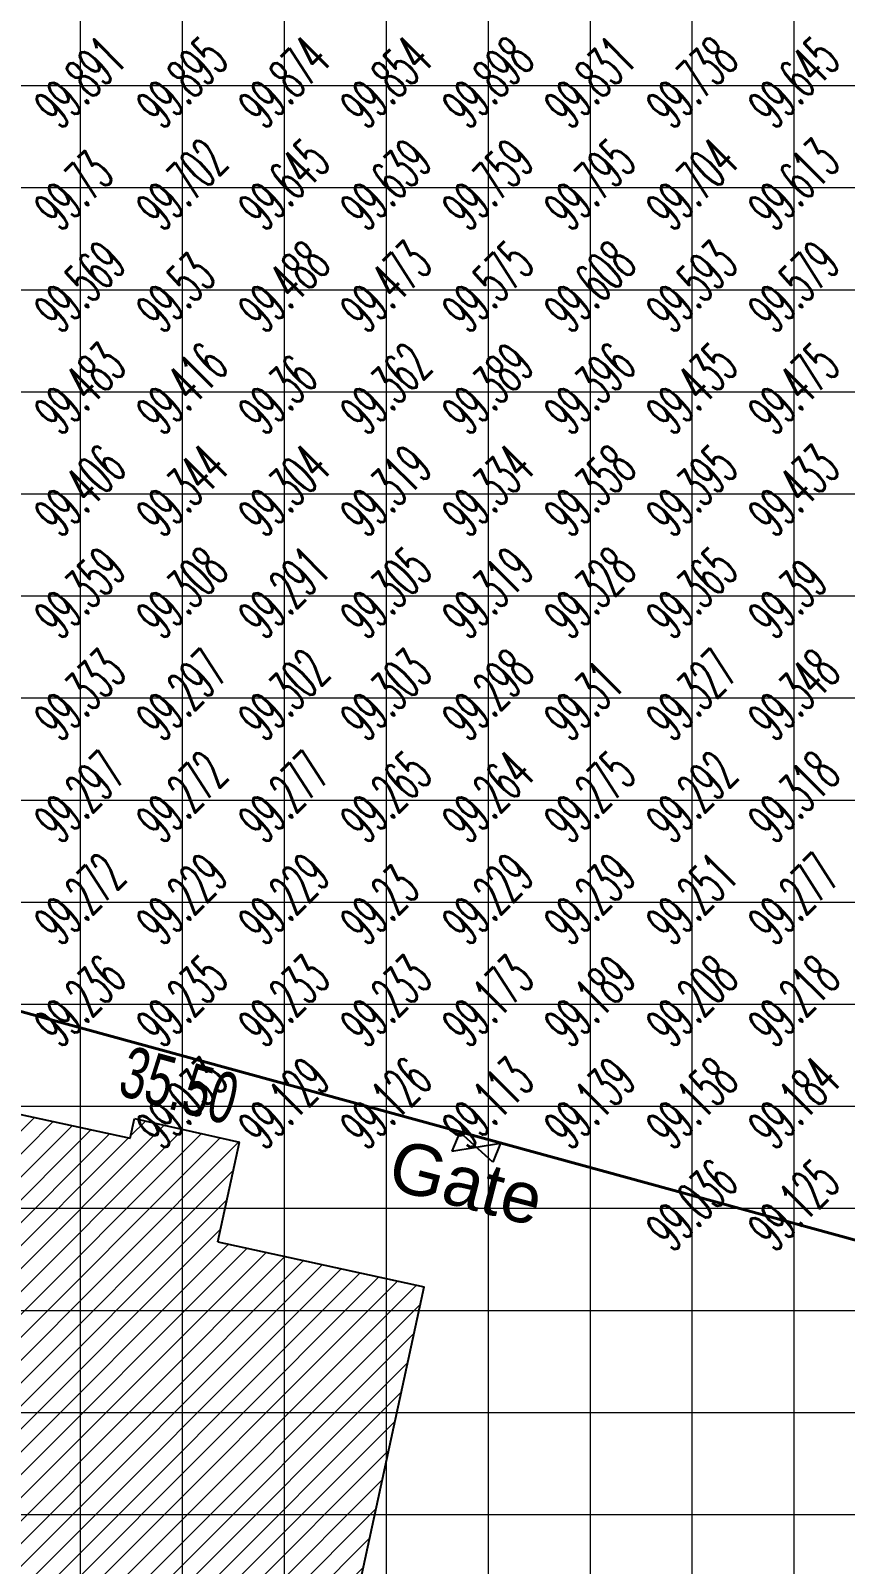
# Model space of a CAD drawing. Header units: millimetres. Extents: x 684983 to 685377, y 990360 to 990509.
# Drawn here: x 685013.05 to 685029.02, y 990411.07 to 990441.12 of the extents above; entities that cross this region are included whole.
import ezdxf

# ---------------------------------------------------------------- set-up
doc = ezdxf.new("R2010")
doc.units = ezdxf.units.MM
doc.header["$PDMODE"] = 35
doc.header["$PDSIZE"] = 0.2
for name, color, linetype, lineweight in [('BD', 1, 'Continuous', 40), ('grid', 8, 'Continuous', 9), ('GRID LEVELS', 7, 'Continuous', 13), ('HAtch', 200, 'Continuous', 9)]:
    doc.layers.add(name, color=color, linetype=linetype, lineweight=lineweight)
for name, color, linetype in [('BL', 202, 'Continuous'), ('dim', 7, 'Continuous'), ('LN', 3, 'Continuous')]:
    doc.layers.add(name, color=color, linetype=linetype)
doc.styles.add('DIM', font='ARIALN.TTF', dxfattribs={"width": 0.8, "height": 1})
doc.styles.add('ROMANS', font='arial.ttf')
doc.styles.get("Standard").update_dxf_attribs({"font": 'RomanS'})
doc.dimstyles.get("Standard").update_dxf_attribs({"dimtxt": 1, "dimasz": 0.18, "dimexe": 0.18, "dimexo": 0.0625, "dimgap": 0.09, "dimtad": 0, "dimrnd": 0.05, "dimzin": 0, "dimdsep": 46, "dimtxsty": 'DIM', "dimcen": 0.09, "dimse1": 1, "dimse2": 1, "dimsd1": 1, "dimsd2": 1, "dimadec": 0, "dimazin": 0, "dimtfac": 1, "dimtix": 1, "dimtofl": 0, "dimtmove": 2, "dimatfit": 3, "dimfxl": 0, "dimtolj": 1, "dimtzin": 0, "dimarcsym": 0})

# ---------------------------------------------------------------- blocks, each defined once
blk = doc.blocks.new('*D20')
at = {"layer": 'Defpoints', "color": 0, "transparency": 16777216}
for p in [(684998.995, 990425.701), (685033.231, 990416.32), (685033.077, 990415.759)]:
    blk.add_point(p, dxfattribs=at)
at = {"layer": 'dim', "color": 0, "transparency": 16777216, "insert": (685015.959, 990420.45), "char_height": 1, "attachment_point": 5, "rotation": 344.6769, "style": 'DIM'}
blk.add_mtext('\\A1;35.50', dxfattribs=at)

msp = doc.modelspace()

# ---------------------------------------------------------------- hatches: boundary and pattern name
at = {"layer": 'HAtch'}
h = msp.add_hatch(dxfattribs=at)
h.set_pattern_fill('ANSI31', color=256, scale=0.1)
h.set_pattern_definition([(45, (-165.7308, 1.1705), (-0.22450640303, 0.22450640303), [])])
h.paths.add_polyline_path([(685080.605, 990417.868), (685072.834, 990420.299), (685069.244, 990408.824), (685077.015, 990406.393)])
h.paths.add_polyline_path([(685033.231, 990416.161), (685030.818, 990416.829), (685030.305, 990414.415), (685032.718, 990413.747)])
h.paths.add_polyline_path([(685020.763, 990416.507), (685016.714, 990417.387), (685017.139, 990419.344), (685015.082, 990419.802), (685014.998, 990419.416), (685007.921, 990420.955), (685005.494, 990409.793), (685018.336, 990405.345)])
h.paths.add_polyline_path([(685016.828, 990454.458), (685006.64, 990456.135), (685005.859, 990451.208), (685016.047, 990449.531)])
h.paths.add_polyline_path([(685026.329, 990479.733), (685016.088, 990480.836), (685014.479, 990465.902), (685017.592, 990465.567), (685017.312, 990462.968), (685024.44, 990462.2)])
h.paths.add_polyline_path([(685043.926, 990460.974), (685034.141, 990462.066), (685033.564, 990457.301), (685043.349, 990456.209)])

# ---------------------------------------------------------------- linework, layer by layer
at = {"layer": 'BD'}
msp.add_line((685033.231, 990416.32), (684998.995, 990425.701), dxfattribs=at)
at = {"layer": 'BL'}
for p, q in [((685007.921, 990420.955), (685014.998, 990419.416)), ((685014.998, 990419.416), (685015.082, 990419.802)), ((685015.082, 990419.802), (685017.139, 990419.344)), ((685016.714, 990417.387), (685017.139, 990419.344)), ((685016.714, 990417.387), (685020.763, 990416.507)), ((685018.336, 990405.345), (685020.763, 990416.507))]:
    msp.add_line(p, q, dxfattribs=at)
at = {"layer": 'grid'}
for p, q in [((685014.014, 990509.155), (685014.014, 990377.924)), ((685016.014, 990509.155), (685016.014, 990370.9)), ((685018.014, 990509.155), (685018.014, 990370.9)), ((685020.014, 990509.155), (685020.014, 990370.9)), ((685022.014, 990509.155), (685022.014, 990370.9)), ((685024.014, 990509.155), (685024.014, 990370.9)), ((685026.014, 990509.155), (685026.014, 990370.9)), ((685028.014, 990509.155), (685028.014, 990370.9)), ((685085.196, 990440.038), (684982.764, 990440.038)), ((685085.196, 990438.038), (684982.764, 990438.038)), ((685085.196, 990436.038), (684982.764, 990436.038)), ((685085.196, 990434.038), (684982.764, 990434.038)), ((685085.196, 990432.038), (684982.764, 990432.038)), ((685085.196, 990430.038), (684982.764, 990430.038)), ((685085.196, 990428.038), (684982.764, 990428.038)), ((685085.196, 990426.038), (684982.764, 990426.038)), ((685085.196, 990424.038), (684982.764, 990424.038)), ((685085.196, 990422.038), (684982.764, 990422.038)), ((685085.196, 990420.038), (684982.764, 990420.038)), ((685085.196, 990418.038), (684982.764, 990418.038)), ((685085.196, 990416.038), (684982.764, 990416.038)), ((685085.196, 990414.038), (684982.764, 990414.038)), ((685085.196, 990412.038), (684982.764, 990412.038))]:
    msp.add_line(p, q, dxfattribs=at)
at = {"layer": 'LN'}
for p, q in [((685021.459, 990419.539), (685021.304, 990419.167)), ((685022.108, 990418.95), (685021.459, 990419.539)), ((685021.304, 990419.167), (685022.262, 990419.319)), ((685022.262, 990419.319), (685022.108, 990418.95))]:
    msp.add_line(p, q, dxfattribs=at)

# ---------------------------------------------------------------- texts
at = {"style": 'ROMANS'}
msp.add_text('Gate', height=1, rotation=345.4939, dxfattribs=at).set_placement((685019.999, 990418.448))
at = {"layer": 'GRID LEVELS', "width": 0.5}
for s, p in [('99.891', (685013.63, 990439.158, 99.891)), ('99.895', (685015.63, 990439.158, 99.895)), ('99.874', (685017.63, 990439.158, 99.874)), ('99.854', (685019.63, 990439.158, 99.854)), ('99.898', (685021.63, 990439.158, 99.898)), ('99.831', (685023.63, 990439.158, 99.831)), ('99.738', (685025.63, 990439.158, 99.738)), ('99.645', (685027.63, 990439.158, 99.645)), ('99.645', (685017.63, 990437.158, 99.645)), ('99.795', (685023.63, 990437.158, 99.795)), ('99.704', (685025.63, 990437.158, 99.704)), ('99.613', (685027.63, 990437.158, 99.613)), ('99.73', (685013.63, 990437.158, 99.73)), ('99.702', (685015.63, 990437.158, 99.702)), ('99.639', (685019.63, 990437.158, 99.639)), ('99.759', (685021.63, 990437.158, 99.759)), ('99.569', (685013.63, 990435.158, 99.569)), ('99.488', (685017.63, 990435.158, 99.488)), ('99.473', (685019.63, 990435.158, 99.473)), ('99.575', (685021.63, 990435.158, 99.575)), ('99.608', (685023.63, 990435.158, 99.608)), ('99.593', (685025.63, 990435.158, 99.593)), ('99.579', (685027.63, 990435.158, 99.579)), ('99.53', (685015.63, 990435.158, 99.53)), ('99.483', (685013.63, 990433.158, 99.483)), ('99.416', (685015.63, 990433.158, 99.416)), ('99.362', (685019.63, 990433.158, 99.362)), ('99.389', (685021.63, 990433.158, 99.389)), ('99.396', (685023.63, 990433.158, 99.396)), ('99.435', (685025.63, 990433.158, 99.435)), ('99.475', (685027.63, 990433.158, 99.475)), ('99.36', (685017.63, 990433.158, 99.36)), ('99.406', (685013.63, 990431.158, 99.406)), ('99.344', (685015.63, 990431.158, 99.344)), ('99.304', (685017.63, 990431.158, 99.304)), ('99.334', (685021.63, 990431.158, 99.334)), ('99.358', (685023.63, 990431.158, 99.358)), ('99.395', (685025.63, 990431.158, 99.395)), ('99.433', (685027.63, 990431.158, 99.433)), ('99.319', (685019.63, 990431.158, 99.319)), ('99.359', (685013.63, 990429.158, 99.359)), ('99.308', (685015.63, 990429.158, 99.308)), ('99.291', (685017.63, 990429.158, 99.291)), ('99.305', (685019.63, 990429.158, 99.305)), ('99.319', (685021.63, 990429.158, 99.319)), ('99.328', (685023.63, 990429.158, 99.328)), ('99.365', (685025.63, 990429.158, 99.365)), ('99.39', (685027.63, 990429.158, 99.39)), ('99.333', (685013.63, 990427.158, 99.333)), ('99.297', (685015.63, 990427.158, 99.297)), ('99.302', (685017.63, 990427.158, 99.302)), ('99.303', (685019.63, 990427.158, 99.303)), ('99.298', (685021.63, 990427.158, 99.298)), ('99.327', (685025.63, 990427.158, 99.327)), ('99.348', (685027.63, 990427.158, 99.348)), ('99.31', (685023.63, 990427.158, 99.31)), ('99.297', (685013.63, 990425.158, 99.297)), ('99.272', (685015.63, 990425.158, 99.272)), ('99.277', (685017.63, 990425.158, 99.277)), ('99.265', (685019.63, 990425.158, 99.265)), ('99.264', (685021.63, 990425.158, 99.264)), ('99.275', (685023.63, 990425.158, 99.275)), ('99.292', (685025.63, 990425.158, 99.292)), ('99.318', (685027.63, 990425.158, 99.318)), ('99.272', (685013.63, 990423.158, 99.272)), ('99.229', (685015.63, 990423.158, 99.229)), ('99.229', (685017.63, 990423.158, 99.229)), ('99.229', (685021.63, 990423.158, 99.229)), ('99.239', (685023.63, 990423.158, 99.239)), ('99.251', (685025.63, 990423.158, 99.251)), ('99.277', (685027.63, 990423.158, 99.277)), ('99.23', (685019.63, 990423.158, 99.23)), ('99.236', (685013.63, 990421.158, 99.236)), ('99.235', (685015.63, 990421.158, 99.235)), ('99.233', (685017.63, 990421.158, 99.233)), ('99.233', (685019.63, 990421.158, 99.233)), ('99.173', (685021.63, 990421.158, 99.173)), ('99.189', (685023.63, 990421.158, 99.189)), ('99.208', (685025.63, 990421.158, 99.208)), ('99.218', (685027.63, 990421.158, 99.218)), ('99.033', (685015.63, 990419.158, 99.033)), ('99.129', (685017.63, 990419.158, 99.129)), ('99.126', (685019.63, 990419.158, 99.126)), ('99.113', (685021.63, 990419.158, 99.113)), ('99.139', (685023.63, 990419.158, 99.139)), ('99.158', (685025.63, 990419.158, 99.158)), ('99.184', (685027.63, 990419.158, 99.184)), ('99.036', (685025.63, 990417.158, 99.036)), ('99.125', (685027.63, 990417.158, 99.125))]:
    msp.add_text(s, height=0.8, rotation=45, dxfattribs=at).set_placement(p)

# ---------------------------------------------------------------- dimensions: what is measured, and where the dimension line sits
at = {"layer": 'dim'}
dim = msp.add_aligned_dim(p1=(684998.995, 990425.701), p2=(685033.231, 990416.32), distance=-0.581, dimstyle='Standard', dxfattribs=at)
dim.commit()
dim.dimension.update_dxf_attribs({"geometry": '*D20', "text_midpoint": (685015.959, 990420.45)})

doc.saveas('drawing.dxf')
